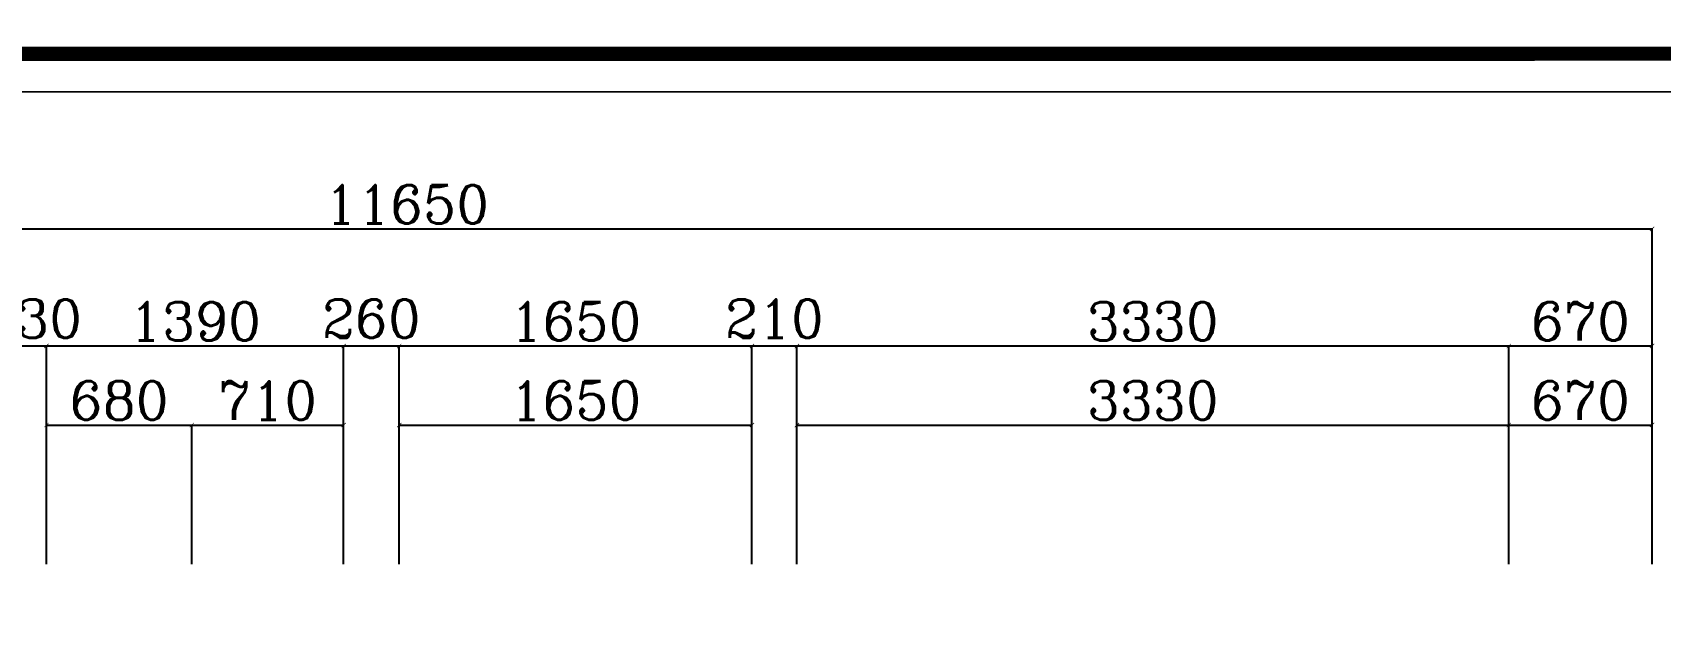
# Model space of a CAD drawing. Header units: millimetres. Extents: x 450898 to 533685, y -921830 to -458543.
# Drawn here: x 459396 to 467010, y -880295 to -877476 of the extents above; entities that cross this region are included whole.
import ezdxf

# ---------------------------------------------------------------- set-up
doc = ezdxf.new("R2010")
doc.units = ezdxf.units.MM
doc.header["$MEASUREMENT"] = 0
doc.header["$PDMODE"] = 3
doc.layers.get('0').update_dxf_attribs({"linetype": 'CONTINUOUS'})
doc.layers.get('DEFPOINTS').update_dxf_attribs({"linetype": 'CONTINUOUS'})
doc.layers.add('TOP', color=7, linetype='CONTINUOUS')
doc.layers.add('门窗', color=4, linetype='CONTINUOUS', lineweight=13)
doc.styles.get("Standard").update_dxf_attribs({"font": 'complex.shx', "bigfont": 'hzxy.shx'})
doc.dimstyles.new('LMDIM40', dxfattribs={"dimtxt": 80, "dimasz": 20, "dimexe": 0, "dimexo": 0, "dimgap": 25, "dimtad": 1, "dimdec": 0, "dimzin": 0, "dimdsep": 46, "dimtxsty": 'Standard', "dimblk1": 'DOT', "dimblk2": 'DOT', "dimsah": 1, "dimcen": 0, "dimclrd": 2, "dimclre": 2, "dimclrt": 2, "dimadec": 0, "dimazin": 0, "dimtfac": 1, "dimtdec": 0, "dimtmove": 2, "dimatfit": 3, "dimldrblk": 'DOT', "dimfxl": 0, "dimtolj": 1, "dimtzin": 0, "dimarcsym": 0})

# ---------------------------------------------------------------- blocks, each defined once
blk = doc.blocks.new('TRYR')
at = {"const_width": 73}
blk.add_lwpolyline([(501238.7, -866832.8), (527605.1, -866831.4), (527605.1, -847695.7), (501238.7, -847697.1)], close=True, dxfattribs=at)
at = {"color": 4}
blk.add_lwpolyline([(501422, -847892.3), (501422, -866653.4), (523535.4, -866652), (523535.4, -847890.9)], close=True, dxfattribs=at)
blk = doc.blocks.new('_ArchTick')
at = {"color": 0, "linetype": 'ByBlock', "const_width": 0.15}
blk.add_lwpolyline([(-0.5, -0.5), (0.5, 0.5)], dxfattribs=at)
blk = doc.blocks.new('*D525')
at = {"layer": 'DEFPOINTS', "color": 0}
for p in [(460141.2, -879311.1), (459461.2, -879960.9), (460141.2, -879960.9)]:
    blk.add_point(p, dxfattribs=at)
at = {"layer": '门窗', "color": 2, "lineweight": -2}
for p, q in [((459461.2, -879960.9), (459461.2, -879311.1)), ((459461.2, -879311.1), (460141.2, -879311.1)), ((460141.2, -879960.9), (460141.2, -879311.1))]:
    blk.add_line(p, q, dxfattribs=at)
at = {"layer": '门窗', "color": 2, "lineweight": -2, "xscale": 20, "yscale": 20, "zscale": 20, "rotation": 180}
blk.add_blockref('_ArchTick', (459461.2, -879311.1), dxfattribs=at)
at = {"layer": '门窗', "color": 2, "lineweight": -2, "xscale": 20, "yscale": 20, "zscale": 20}
blk.add_blockref('_ArchTick', (460141.2, -879311.1), dxfattribs=at)
at = {"layer": '门窗', "color": 2, "insert": (459801.2, -879196.1), "char_height": 180, "attachment_point": 5}
blk.add_mtext('\\A1;680', dxfattribs=at)
blk = doc.blocks.new('_DOT')
at = {"color": 0, "linetype": 'ByBlock'}
blk.add_line((-0.5, 0), (-1, 0), dxfattribs=at)
at = {"color": 0, "linetype": 'ByBlock', "const_width": 0.5}
blk.add_lwpolyline([(-0.25, 0, 1), (0.25, 0, 1)], format="xyb", close=True, dxfattribs=at)
blk = doc.blocks.new('DOT')
at = {"color": 0, "linetype": 'ByBlock'}
blk.add_line((-0.35, 0), (-1, 0), dxfattribs=at)
at = {"color": 0, "linetype": 'ByBlock', "const_width": 0.35}
blk.add_lwpolyline([(-0.175, 0, 1), (0.175, 0, 1)], format="xyb", close=True, dxfattribs=at)
blk = doc.blocks.new('*D526')
at = {"layer": 'DEFPOINTS', "color": 0}
for p in [(460851.2, -879311.1), (460141.2, -879960.9), (460851.2, -879960.9)]:
    blk.add_point(p, dxfattribs=at)
at = {"layer": '门窗', "color": 2, "lineweight": -2}
for p, q in [((460141.2, -879960.9), (460141.2, -879311.1)), ((460141.2, -879311.1), (460851.2, -879311.1)), ((460851.2, -879960.9), (460851.2, -879311.1))]:
    blk.add_line(p, q, dxfattribs=at)
at = {"layer": '门窗', "color": 2, "lineweight": -2, "xscale": 20, "yscale": 20, "zscale": 20, "rotation": 180}
blk.add_blockref('_ArchTick', (460141.2, -879311.1), dxfattribs=at)
at = {"layer": '门窗', "color": 2, "lineweight": -2, "xscale": 20, "yscale": 20, "zscale": 20}
blk.add_blockref('_ArchTick', (460851.2, -879311.1), dxfattribs=at)
at = {"layer": '门窗', "color": 2, "insert": (460496.2, -879196.1), "char_height": 180, "attachment_point": 5}
blk.add_mtext('\\A1;710', dxfattribs=at)
blk = doc.blocks.new('*D527')
at = {"layer": 'DEFPOINTS', "color": 0}
for p in [(462761.2, -879311.1), (461111.2, -879960.9), (462761.2, -879960.9)]:
    blk.add_point(p, dxfattribs=at)
at = {"layer": '门窗', "color": 2, "lineweight": -2}
for p, q in [((461111.2, -879960.9), (461111.2, -879311.1)), ((461111.2, -879311.1), (462761.2, -879311.1)), ((462761.2, -879960.9), (462761.2, -879311.1))]:
    blk.add_line(p, q, dxfattribs=at)
at = {"layer": '门窗', "color": 2, "lineweight": -2, "xscale": 20, "yscale": 20, "zscale": 20, "rotation": 180}
blk.add_blockref('_ArchTick', (461111.2, -879311.1), dxfattribs=at)
at = {"layer": '门窗', "color": 2, "lineweight": -2, "xscale": 20, "yscale": 20, "zscale": 20}
blk.add_blockref('_ArchTick', (462761.2, -879311.1), dxfattribs=at)
at = {"layer": '门窗', "color": 2, "insert": (461936.2, -879196.1), "char_height": 180, "attachment_point": 5}
blk.add_mtext('\\A1;1650', dxfattribs=at)
blk = doc.blocks.new('*D528')
at = {"layer": 'DEFPOINTS', "color": 0}
for p in [(466301.2, -879311.1), (462971.2, -879960.9), (466301.2, -879960.9)]:
    blk.add_point(p, dxfattribs=at)
at = {"layer": '门窗', "color": 2, "lineweight": -2}
for p, q in [((462971.2, -879960.9), (462971.2, -879311.1)), ((462971.2, -879311.1), (466301.2, -879311.1)), ((466301.2, -879960.9), (466301.2, -879311.1))]:
    blk.add_line(p, q, dxfattribs=at)
at = {"layer": '门窗', "color": 2, "lineweight": -2, "xscale": 20, "yscale": 20, "zscale": 20, "rotation": 180}
blk.add_blockref('_ArchTick', (462971.2, -879311.1), dxfattribs=at)
at = {"layer": '门窗', "color": 2, "lineweight": -2, "xscale": 20, "yscale": 20, "zscale": 20}
blk.add_blockref('_ArchTick', (466301.2, -879311.1), dxfattribs=at)
at = {"layer": '门窗', "color": 2, "insert": (464636.2, -879196.1), "char_height": 180, "attachment_point": 5}
blk.add_mtext('\\A1;3330', dxfattribs=at)
blk = doc.blocks.new('*D529')
at = {"layer": 'DEFPOINTS', "color": 0}
for p in [(466971.2, -879311.1), (466301.2, -879960.9), (466971.2, -879960.9)]:
    blk.add_point(p, dxfattribs=at)
at = {"layer": '门窗', "color": 2, "lineweight": -2}
for p, q in [((466301.2, -879960.9), (466301.2, -879311.1)), ((466301.2, -879311.1), (466971.2, -879311.1)), ((466971.2, -879960.9), (466971.2, -879311.1))]:
    blk.add_line(p, q, dxfattribs=at)
at = {"layer": '门窗', "color": 2, "lineweight": -2, "xscale": 20, "yscale": 20, "zscale": 20, "rotation": 180}
blk.add_blockref('_ArchTick', (466301.2, -879311.1), dxfattribs=at)
at = {"layer": '门窗', "color": 2, "lineweight": -2, "xscale": 20, "yscale": 20, "zscale": 20}
blk.add_blockref('_ArchTick', (466971.2, -879311.1), dxfattribs=at)
at = {"layer": '门窗', "color": 2, "insert": (466636.2, -879196.1), "char_height": 180, "attachment_point": 5}
blk.add_mtext('\\A1;670', dxfattribs=at)
blk = doc.blocks.new('*D532')
at = {"layer": 'DEFPOINTS', "color": 0}
for p in [(459461.2, -878941.6), (459331.2, -879960.9), (459461.2, -879960.9)]:
    blk.add_point(p, dxfattribs=at)
at = {"layer": '门窗', "color": 2, "lineweight": -2}
for p, q in [((459331.2, -879960.9), (459331.2, -878941.6)), ((459331.2, -878941.6), (459461.2, -878941.6)), ((459461.2, -879960.9), (459461.2, -878941.6))]:
    blk.add_line(p, q, dxfattribs=at)
at = {"layer": '门窗', "color": 2, "lineweight": -2, "xscale": 20, "yscale": 20, "zscale": 20, "rotation": 180}
blk.add_blockref('_ArchTick', (459331.2, -878941.6), dxfattribs=at)
at = {"layer": '门窗', "color": 2, "lineweight": -2, "xscale": 20, "yscale": 20, "zscale": 20}
blk.add_blockref('_ArchTick', (459461.2, -878941.6), dxfattribs=at)
at = {"layer": '门窗', "color": 2, "insert": (459396.2, -878814.1), "char_height": 180, "attachment_point": 5}
blk.add_mtext('\\A1;130', dxfattribs=at)
blk = doc.blocks.new('*D533')
at = {"layer": 'DEFPOINTS', "color": 0}
for p in [(460851.2, -878941.6), (459461.2, -879960.9), (460851.2, -879960.9)]:
    blk.add_point(p, dxfattribs=at)
at = {"layer": '门窗', "color": 2, "lineweight": -2}
for p, q in [((459461.2, -879960.9), (459461.2, -878941.6)), ((459461.2, -878941.6), (460851.2, -878941.6)), ((460851.2, -879960.9), (460851.2, -878941.6))]:
    blk.add_line(p, q, dxfattribs=at)
at = {"layer": '门窗', "color": 2, "lineweight": -2, "xscale": 20, "yscale": 20, "zscale": 20, "rotation": 180}
blk.add_blockref('_ArchTick', (459461.2, -878941.6), dxfattribs=at)
at = {"layer": '门窗', "color": 2, "lineweight": -2, "xscale": 20, "yscale": 20, "zscale": 20}
blk.add_blockref('_ArchTick', (460851.2, -878941.6), dxfattribs=at)
at = {"layer": '门窗', "color": 2, "insert": (460156.2, -878826.6), "char_height": 180, "attachment_point": 5}
blk.add_mtext('\\A1;1390', dxfattribs=at)
blk = doc.blocks.new('*D534')
at = {"layer": 'DEFPOINTS', "color": 0}
for p in [(461111.2, -878941.6), (460851.2, -879960.9), (461111.2, -879960.9)]:
    blk.add_point(p, dxfattribs=at)
at = {"layer": '门窗', "color": 2, "lineweight": -2}
for p, q in [((460851.2, -879960.9), (460851.2, -878941.6)), ((460851.2, -878941.6), (461111.2, -878941.6)), ((461111.2, -879960.9), (461111.2, -878941.6))]:
    blk.add_line(p, q, dxfattribs=at)
at = {"layer": '门窗', "color": 2, "lineweight": -2, "xscale": 20, "yscale": 20, "zscale": 20, "rotation": 180}
blk.add_blockref('_ArchTick', (460851.2, -878941.6), dxfattribs=at)
at = {"layer": '门窗', "color": 2, "lineweight": -2, "xscale": 20, "yscale": 20, "zscale": 20}
blk.add_blockref('_ArchTick', (461111.2, -878941.6), dxfattribs=at)
at = {"layer": '门窗', "color": 2, "insert": (460981.2, -878814.1), "char_height": 180, "attachment_point": 5}
blk.add_mtext('\\A1;260', dxfattribs=at)
blk = doc.blocks.new('*D535')
at = {"layer": 'DEFPOINTS', "color": 0}
for p in [(462761.2, -878941.6), (461111.2, -879960.9), (462761.2, -879960.9)]:
    blk.add_point(p, dxfattribs=at)
at = {"layer": '门窗', "color": 2, "lineweight": -2}
for p, q in [((461111.2, -879960.9), (461111.2, -878941.6)), ((461111.2, -878941.6), (462761.2, -878941.6)), ((462761.2, -879960.9), (462761.2, -878941.6))]:
    blk.add_line(p, q, dxfattribs=at)
at = {"layer": '门窗', "color": 2, "lineweight": -2, "xscale": 20, "yscale": 20, "zscale": 20, "rotation": 180}
blk.add_blockref('_ArchTick', (461111.2, -878941.6), dxfattribs=at)
at = {"layer": '门窗', "color": 2, "lineweight": -2, "xscale": 20, "yscale": 20, "zscale": 20}
blk.add_blockref('_ArchTick', (462761.2, -878941.6), dxfattribs=at)
at = {"layer": '门窗', "color": 2, "insert": (461936.2, -878826.6), "char_height": 180, "attachment_point": 5}
blk.add_mtext('\\A1;1650', dxfattribs=at)
blk = doc.blocks.new('*D536')
at = {"layer": 'DEFPOINTS', "color": 0}
for p in [(462971.2, -878941.6), (462761.2, -879960.9), (462971.2, -879960.9)]:
    blk.add_point(p, dxfattribs=at)
at = {"layer": '门窗', "color": 2, "lineweight": -2}
for p, q in [((462761.2, -879960.9), (462761.2, -878941.6)), ((462761.2, -878941.6), (462971.2, -878941.6)), ((462971.2, -879960.9), (462971.2, -878941.6))]:
    blk.add_line(p, q, dxfattribs=at)
at = {"layer": '门窗', "color": 2, "lineweight": -2, "xscale": 20, "yscale": 20, "zscale": 20, "rotation": 180}
blk.add_blockref('_ArchTick', (462761.2, -878941.6), dxfattribs=at)
at = {"layer": '门窗', "color": 2, "lineweight": -2, "xscale": 20, "yscale": 20, "zscale": 20}
blk.add_blockref('_ArchTick', (462971.2, -878941.6), dxfattribs=at)
at = {"layer": '门窗', "color": 2, "insert": (462866.2, -878814.1), "char_height": 180, "attachment_point": 5}
blk.add_mtext('\\A1;210', dxfattribs=at)
blk = doc.blocks.new('*D537')
at = {"layer": 'DEFPOINTS', "color": 0}
for p in [(466301.2, -878941.6), (462971.2, -879960.9), (466301.2, -879960.9)]:
    blk.add_point(p, dxfattribs=at)
at = {"layer": '门窗', "color": 2, "lineweight": -2}
for p, q in [((462971.2, -879960.9), (462971.2, -878941.6)), ((462971.2, -878941.6), (466301.2, -878941.6)), ((466301.2, -879960.9), (466301.2, -878941.6))]:
    blk.add_line(p, q, dxfattribs=at)
at = {"layer": '门窗', "color": 2, "lineweight": -2, "xscale": 20, "yscale": 20, "zscale": 20, "rotation": 180}
blk.add_blockref('_ArchTick', (462971.2, -878941.6), dxfattribs=at)
at = {"layer": '门窗', "color": 2, "lineweight": -2, "xscale": 20, "yscale": 20, "zscale": 20}
blk.add_blockref('_ArchTick', (466301.2, -878941.6), dxfattribs=at)
at = {"layer": '门窗', "color": 2, "insert": (464636.2, -878826.6), "char_height": 180, "attachment_point": 5}
blk.add_mtext('\\A1;3330', dxfattribs=at)
blk = doc.blocks.new('*D538')
at = {"layer": 'DEFPOINTS', "color": 0}
for p in [(466971.2, -878941.6), (466301.2, -879960.9), (466971.2, -879960.9)]:
    blk.add_point(p, dxfattribs=at)
at = {"layer": '门窗', "color": 2, "lineweight": -2}
for p, q in [((466301.2, -879960.9), (466301.2, -878941.6)), ((466301.2, -878941.6), (466971.2, -878941.6)), ((466971.2, -879960.9), (466971.2, -878941.6))]:
    blk.add_line(p, q, dxfattribs=at)
at = {"layer": '门窗', "color": 2, "lineweight": -2, "xscale": 20, "yscale": 20, "zscale": 20, "rotation": 180}
blk.add_blockref('_ArchTick', (466301.2, -878941.6), dxfattribs=at)
at = {"layer": '门窗', "color": 2, "lineweight": -2, "xscale": 20, "yscale": 20, "zscale": 20}
blk.add_blockref('_ArchTick', (466971.2, -878941.6), dxfattribs=at)
at = {"layer": '门窗', "color": 2, "insert": (466636.2, -878826.6), "char_height": 180, "attachment_point": 5}
blk.add_mtext('\\A1;670', dxfattribs=at)
blk = doc.blocks.new('*D539')
at = {"layer": 'DEFPOINTS', "color": 0}
for p in [(466971.2, -878394.2), (455321.2, -879960.9), (466971.2, -879960.9)]:
    blk.add_point(p, dxfattribs=at)
at = {"layer": '门窗', "color": 2, "lineweight": -2}
for p, q in [((455321.2, -879960.9), (455321.2, -878394.2)), ((455321.2, -878394.2), (466971.2, -878394.2)), ((466971.2, -879960.9), (466971.2, -878394.2))]:
    blk.add_line(p, q, dxfattribs=at)
at = {"layer": '门窗', "color": 2, "lineweight": -2, "xscale": 20, "yscale": 20, "zscale": 20, "rotation": 180}
blk.add_blockref('_ArchTick', (455321.2, -878394.2), dxfattribs=at)
at = {"layer": '门窗', "color": 2, "lineweight": -2, "xscale": 20, "yscale": 20, "zscale": 20}
blk.add_blockref('_ArchTick', (466971.2, -878394.2), dxfattribs=at)
at = {"layer": '门窗', "color": 2, "insert": (461146.2, -878279.2), "char_height": 180, "attachment_point": 5}
blk.add_mtext('\\A1;11650', dxfattribs=at)

msp = doc.modelspace()

# ---------------------------------------------------------------- block references
at = {"layer": 'TOP', "xscale": 0.9156765649033163, "yscale": 0.9156765649033163, "zscale": 0.9156765649033163}
for p in [(-8039.9, -83837.4), (-8039, -101359.5)]:
    msp.add_blockref('TRYR', p, dxfattribs=at)

# ---------------------------------------------------------------- dimensions: what is measured, and where the dimension line sits
at = {"layer": '门窗'}
for base, p1, p2, picture, middle in [((466971.2, -878394.2), (455321.2, -879960.9), (466971.2, -879960.9), '*D539', (461146.2, -878279.2)), ((459461.2, -878941.6), (459331.2, -879960.9), (459461.2, -879960.9), '*D532', (459396.2, -878814.1)), ((460851.2, -878941.6), (459461.2, -879960.9), (460851.2, -879960.9), '*D533', (460156.2, -878826.6)), ((461111.2, -878941.6), (460851.2, -879960.9), (461111.2, -879960.9), '*D534', (460981.2, -878814.1)), ((462761.2, -878941.6), (461111.2, -879960.9), (462761.2, -879960.9), '*D535', (461936.2, -878826.6)), ((462971.2, -878941.6), (462761.2, -879960.9), (462971.2, -879960.9), '*D536', (462866.2, -878814.1)), ((466301.2, -878941.6), (462971.2, -879960.9), (466301.2, -879960.9), '*D537', (464636.2, -878826.6)), ((466971.2, -878941.6), (466301.2, -879960.9), (466971.2, -879960.9), '*D538', (466636.2, -878826.6)), ((460141.2, -879311.1), (459461.2, -879960.9), (460141.2, -879960.9), '*D525', (459801.2, -879196.1)), ((460851.2, -879311.1), (460141.2, -879960.9), (460851.2, -879960.9), '*D526', (460496.2, -879196.1)), ((462761.2, -879311.1), (461111.2, -879960.9), (462761.2, -879960.9), '*D527', (461936.2, -879196.1)), ((466301.2, -879311.1), (462971.2, -879960.9), (466301.2, -879960.9), '*D528', (464636.2, -879196.1)), ((466971.2, -879311.1), (466301.2, -879960.9), (466971.2, -879960.9), '*D529', (466636.2, -879196.1))]:
    dim = msp.add_linear_dim(base=base, p1=p1, p2=p2, dimstyle='LMDIM40', override={"dimtxt": 180, "dimblk": 'ArchTick', "dimsah": 0, "dimldrblk": 'DOT'}, dxfattribs=at)
    dim.commit()
    dim.dimension.update_dxf_attribs({"geometry": picture, "text_midpoint": middle})

doc.saveas('drawing.dxf')
